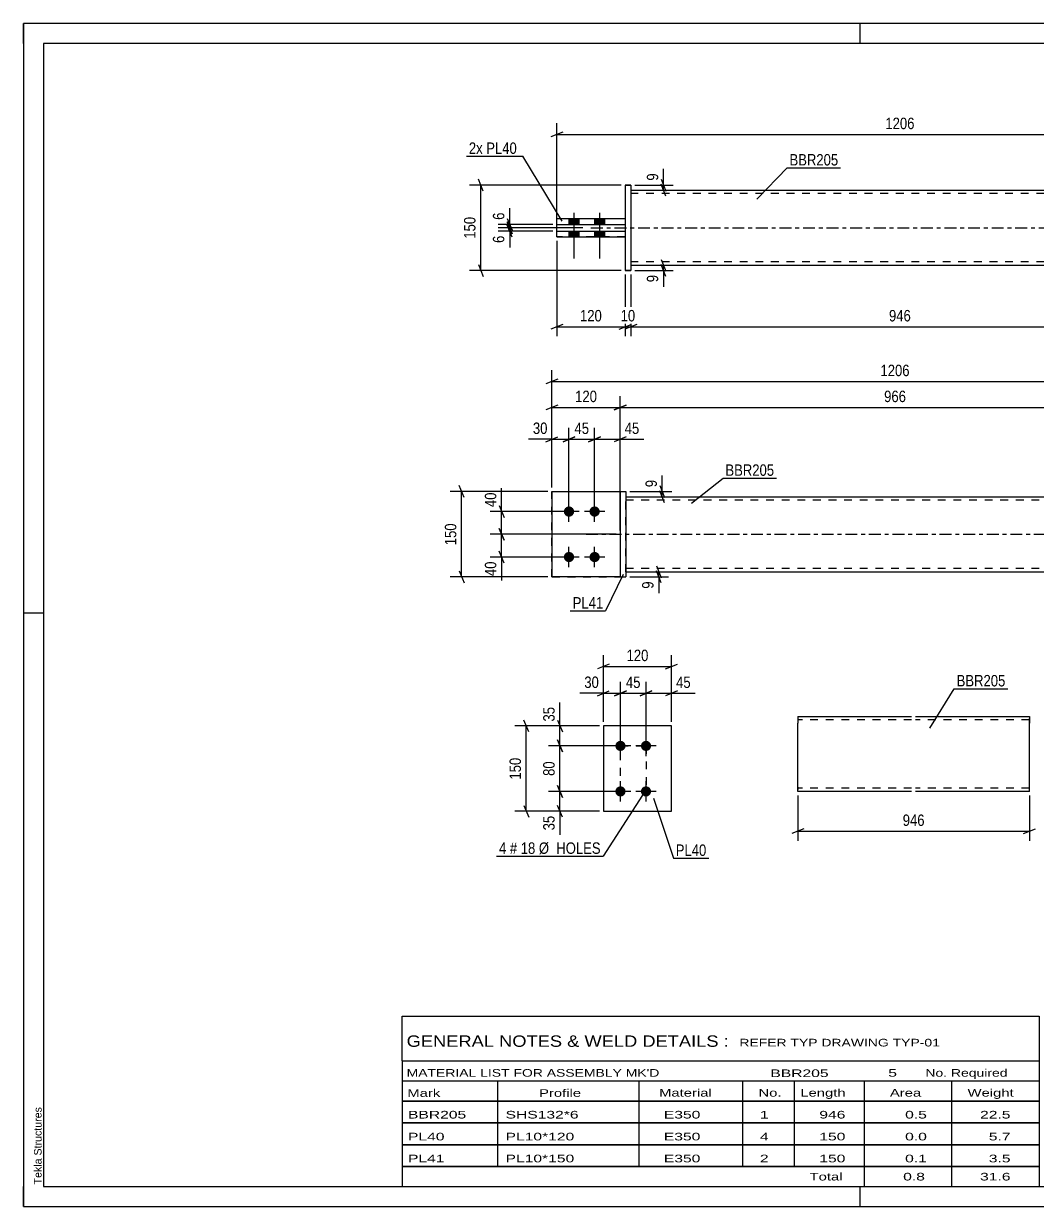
# Model space of a CAD drawing. Header units: millimetres. Extents: x 0 to 420, y 0 to 297.
# Drawn here: x 0 to 254.5, y 0 to 297 of the extents above; entities that cross this region are included whole.
import ezdxf

# ---------------------------------------------------------------- set-up
doc = ezdxf.new("R2010")
doc.units = ezdxf.units.MM
doc.linetypes.add('DXK_LINE_DOT2', pattern=[3.9198, 1.9599, -1.9599])
doc.linetypes.add('DXK_LINE_DOT3', pattern=[5.9187, 2.979, -0.9799, 0.9799, -0.9799])
doc.styles.add('Arial', font='ARIAL.TTF', dxfattribs={"height": 0.2})
doc.styles.add('Arial Narrow', font='ARIALN.TTF', dxfattribs={"height": 0.2})

# ---------------------------------------------------------------- blocks, each defined once
blk = doc.blocks.new('Unknown-581632516-1163')
at = {"color": 5, "linetype": 'Continuous'}
for p, q in [((420, 297), (0, 297)), ((0, 297), (0, 0)), ((0, 292), (0, 297)), ((210, 292), (210, 297)), ((415, 292), (5, 292)), ((5, 292), (5, 5)), ((5, 149), (0, 149)), ((0, 0), (0, 5)), ((5, 5), (415, 5)), ((210, 0), (210, 5)), ((0, 0), (420, 0))]:
    blk.add_line(p, q, dxfattribs=at)
at = {"color": 174, "linetype": 'Continuous', "style": 'Arial'}
blk.add_text('Tekla Structures', height=1.9102, rotation=90, dxfattribs=at).set_placement((4.5, 5.5))
blk = doc.blocks.new('Part-581632516-1810 - 1791')
at = {"color": 2, "linetype": 'Continuous'}
for p, q in [((151.21, 178.19), (286.37, 178.19)), ((151.21, 159.34), (286.37, 159.34))]:
    blk.add_line(p, q, dxfattribs=at)
at = {"color": 7, "linetype": 'DXK_LINE_DOT2'}
for p, q in [((151.21, 159.34), (151.21, 178.19)), ((286.37, 177.34), (151.21, 177.34)), ((286.37, 178.19), (286.37, 159.34)), ((286.37, 160.19), (151.21, 160.19))]:
    blk.add_line(p, q, dxfattribs=at)
at = {"color": 7, "linetype": 'DXK_LINE_DOT3'}
blk.add_line((141.21, 168.76), (296.37, 168.76), dxfattribs=at)
blk = doc.blocks.new('Bolt-581632516-1799 - 1791')
at = {"linetype": 'Continuous'}
for points in [[(136.92, 175.76), (137.19, 175.74), (137.45, 175.65), (137.68, 175.52), (137.88, 175.34), (138.04, 175.12), (138.15, 174.88), (138.2, 174.61), (138.2, 174.34), (138.15, 174.08), (138.04, 173.84), (137.88, 173.62), (137.68, 173.44), (137.45, 173.3), (137.19, 173.22), (136.92, 173.19), (136.66, 173.22), (136.4, 173.3), (136.17, 173.44), (135.97, 173.62), (135.81, 173.84), (135.7, 174.08), (135.65, 174.34), (135.65, 174.61), (135.7, 174.88), (135.81, 175.12), (135.97, 175.34), (136.17, 175.52), (136.4, 175.65), (136.66, 175.74)], [(143.35, 175.76), (143.62, 175.74), (143.88, 175.65), (144.11, 175.52), (144.31, 175.34), (144.47, 175.12), (144.58, 174.88), (144.63, 174.61), (144.63, 174.34), (144.58, 174.08), (144.47, 173.84), (144.31, 173.62), (144.11, 173.44), (143.88, 173.3), (143.62, 173.22), (143.35, 173.19), (143.09, 173.22), (142.83, 173.3), (142.6, 173.44), (142.4, 173.62), (142.24, 173.84), (142.13, 174.08), (142.07, 174.34), (142.07, 174.61), (142.13, 174.88), (142.24, 175.12), (142.4, 175.34), (142.6, 175.52), (142.83, 175.65), (143.09, 175.74)], [(136.92, 164.34), (137.19, 164.31), (137.45, 164.22), (137.68, 164.09), (137.88, 163.91), (138.04, 163.69), (138.15, 163.45), (138.2, 163.18), (138.2, 162.92), (138.15, 162.65), (138.04, 162.41), (137.88, 162.19), (137.68, 162.01), (137.45, 161.88), (137.19, 161.79), (136.92, 161.76), (136.66, 161.79), (136.4, 161.88), (136.17, 162.01), (135.97, 162.19), (135.81, 162.41), (135.7, 162.65), (135.65, 162.92), (135.65, 163.18), (135.7, 163.45), (135.81, 163.69), (135.97, 163.91), (136.17, 164.09), (136.4, 164.22), (136.66, 164.31)], [(143.35, 164.34), (143.62, 164.31), (143.88, 164.22), (144.11, 164.09), (144.31, 163.91), (144.47, 163.69), (144.58, 163.45), (144.63, 163.18), (144.63, 162.92), (144.58, 162.65), (144.47, 162.41), (144.31, 162.19), (144.11, 162.01), (143.88, 161.88), (143.62, 161.79), (143.35, 161.76), (143.09, 161.79), (142.83, 161.88), (142.6, 162.01), (142.4, 162.19), (142.24, 162.41), (142.13, 162.65), (142.07, 162.92), (142.07, 163.18), (142.13, 163.45), (142.24, 163.69), (142.4, 163.91), (142.6, 164.09), (142.83, 164.22), (143.09, 164.31)]]:
    blk.add_hatch(color=1, dxfattribs=at).paths.add_polyline_path(points)
at = {"color": 1, "linetype": 'Continuous'}
for p, q in [((136.92, 171.91), (136.92, 177.05)), ((143.35, 171.91), (143.35, 177.05)), ((139.5, 174.48), (134.35, 174.48)), ((145.92, 174.48), (140.78, 174.48)), ((136.92, 160.48), (136.92, 165.62)), ((143.35, 160.48), (143.35, 165.62)), ((139.5, 163.05), (134.35, 163.05)), ((145.92, 163.05), (140.78, 163.05))]:
    blk.add_line(p, q, dxfattribs=at)
blk = doc.blocks.new('Part-581632516-1820 - 1791')
at = {"color": 2, "linetype": 'Continuous'}
for p, q in [((149.78, 179.48), (151.21, 179.48)), ((149.78, 179.48), (149.78, 158.05)), ((151.21, 179.48), (151.21, 179.48)), ((151.21, 179.48), (151.21, 158.05)), ((149.78, 158.05), (151.21, 158.05))]:
    blk.add_line(p, q, dxfattribs=at)
at = {"color": 7, "linetype": 'DXK_LINE_DOT2'}
for p, q in [((149.78, 179.48), (151.21, 179.48)), ((149.78, 158.05), (151.21, 158.05))]:
    blk.add_line(p, q, dxfattribs=at)
blk = doc.blocks.new('Part-581632516-1825 - 1791')
at = {"color": 7, "linetype": 'DXK_LINE_DOT2'}
for p, q in [((132.64, 179.48), (149.78, 179.48)), ((132.64, 179.48), (149.78, 179.48)), ((132.64, 158.05), (132.64, 179.48)), ((149.78, 179.48), (149.78, 179.48)), ((149.78, 179.48), (149.78, 158.05)), ((132.64, 158.05), (149.78, 158.05)), ((149.78, 158.05), (132.64, 158.05)), ((132.64, 158.05), (132.64, 158.05))]:
    blk.add_line(p, q, dxfattribs=at)
blk = doc.blocks.new('Part-581632516-1830 - 1791')
at = {"color": 2, "linetype": 'Continuous'}
for p, q in [((132.64, 179.48), (149.78, 179.48)), ((132.64, 179.48), (132.64, 158.05)), ((149.78, 158.05), (132.64, 158.05)), ((132.64, 158.05), (132.64, 158.05))]:
    blk.add_line(p, q, dxfattribs=at)
at = {"color": 7, "linetype": 'DXK_LINE_DOT2'}
for p, q in [((132.64, 179.48), (149.78, 179.48)), ((149.78, 179.48), (149.78, 179.48)), ((149.78, 179.48), (149.78, 158.05)), ((132.64, 158.05), (149.78, 158.05))]:
    blk.add_line(p, q, dxfattribs=at)
blk = doc.blocks.new('Part-581632516-2156 - 2128')
at = {"color": 2, "linetype": 'Continuous'}
for p, q in [((152.43, 255.17), (287.59, 255.17)), ((152.43, 236.31), (287.59, 236.31))]:
    blk.add_line(p, q, dxfattribs=at)
at = {"color": 7, "linetype": 'DXK_LINE_DOT2'}
for p, q in [((152.43, 255.17), (152.43, 236.31)), ((287.59, 254.31), (152.43, 254.31)), ((287.59, 255.17), (287.59, 236.31)), ((287.59, 237.17), (152.43, 237.17))]:
    blk.add_line(p, q, dxfattribs=at)
at = {"color": 7, "linetype": 'DXK_LINE_DOT3'}
blk.add_line((142.43, 245.74), (297.59, 245.74), dxfattribs=at)
blk = doc.blocks.new('Part-581632516-2140 - 2128')
at = {"color": 2, "linetype": 'Continuous'}
for p, q in [((151.01, 256.45), (152.43, 256.45)), ((151.01, 256.45), (151.01, 235.03)), ((152.43, 256.45), (152.43, 256.45)), ((152.43, 256.45), (152.43, 235.03)), ((152.43, 235.03), (151.01, 235.03)), ((151.01, 235.03), (151.01, 235.03))]:
    blk.add_line(p, q, dxfattribs=at)
at = {"color": 7, "linetype": 'DXK_LINE_DOT2'}
for p, q in [((152.43, 256.45), (151.01, 256.45)), ((152.43, 256.45), (152.43, 256.45)), ((151.01, 235.03), (152.43, 235.03))]:
    blk.add_line(p, q, dxfattribs=at)
blk = doc.blocks.new('Part-581632516-2150 - 2128')
at = {"color": 2, "linetype": 'Continuous'}
for p, q in [((133.86, 244.88), (151.01, 244.88)), ((133.86, 243.45), (133.86, 244.88)), ((151.01, 244.88), (151.01, 243.45)), ((133.86, 243.45), (151.01, 243.45)), ((133.86, 243.45), (133.86, 243.45))]:
    blk.add_line(p, q, dxfattribs=at)
at = {"color": 7, "linetype": 'DXK_LINE_DOT2'}
for p, q in [((133.86, 244.88), (151.01, 244.88)), ((151.01, 243.45), (133.86, 243.45))]:
    blk.add_line(p, q, dxfattribs=at)
blk = doc.blocks.new('Part-581632516-2145 - 2128')
at = {"color": 2, "linetype": 'Continuous'}
for p, q in [((133.86, 248.03), (151.01, 248.03)), ((133.86, 246.6), (133.86, 248.03)), ((133.86, 246.6), (151.01, 246.6)), ((133.86, 246.6), (133.86, 246.6)), ((151.01, 248.03), (151.01, 246.6))]:
    blk.add_line(p, q, dxfattribs=at)
at = {"color": 7, "linetype": 'DXK_LINE_DOT2'}
for p, q in [((133.86, 248.03), (151.01, 248.03)), ((133.86, 248.03), (133.86, 248.03)), ((133.86, 246.6), (151.01, 246.6)), ((151.01, 248.03), (151.01, 248.03))]:
    blk.add_line(p, q, dxfattribs=at)
blk = doc.blocks.new('Bolt-581632516-2158 - 2128')
at = {"linetype": 'Continuous'}
for points in [[(136.86, 246.6), (139.43, 246.6), (139.43, 248.03), (136.86, 248.03)], [(136.86, 246.6), (139.43, 246.6), (139.43, 248.03), (136.86, 248.03)], [(143.29, 246.6), (145.86, 246.6), (145.86, 248.03), (143.29, 248.03)], [(143.29, 246.6), (145.86, 246.6), (145.86, 248.03), (143.29, 248.03)], [(136.86, 243.45), (139.43, 243.45), (139.43, 244.88), (136.86, 244.88)], [(136.86, 243.45), (139.43, 243.45), (139.43, 244.88), (136.86, 244.88)], [(143.29, 243.45), (145.86, 243.45), (145.86, 244.88), (143.29, 244.88)], [(143.29, 243.45), (145.86, 243.45), (145.86, 244.88), (143.29, 244.88)]]:
    blk.add_hatch(color=1, dxfattribs=at).paths.add_polyline_path(points)
at = {"color": 1, "linetype": 'Continuous'}
for p, q in [((136.86, 248.03), (136.86, 246.6)), ((136.86, 248.03), (136.86, 246.6)), ((138.15, 249.46), (138.15, 238.03)), ((138.15, 249.46), (138.15, 238.03)), ((139.43, 248.03), (139.43, 246.6)), ((139.43, 248.03), (139.43, 246.6)), ((143.29, 248.03), (143.29, 246.6)), ((143.29, 248.03), (143.29, 246.6)), ((144.58, 249.46), (144.58, 238.03)), ((144.58, 249.46), (144.58, 238.03)), ((145.86, 248.03), (145.86, 246.6)), ((145.86, 248.03), (145.86, 246.6)), ((136.86, 244.88), (136.86, 243.45)), ((136.86, 244.88), (136.86, 243.45)), ((139.43, 244.88), (139.43, 243.45)), ((139.43, 244.88), (139.43, 243.45)), ((143.29, 244.88), (143.29, 243.45)), ((143.29, 244.88), (143.29, 243.45)), ((145.86, 244.88), (145.86, 243.45)), ((145.86, 244.88), (145.86, 243.45))]:
    blk.add_line(p, q, dxfattribs=at)
blk = doc.blocks.new('Bolt-581632516-1444 - 1410')
at = {"linetype": 'Continuous'}
for points in [[(149.84, 114.34, -1), (149.84, 116.91, -1)], [(156.26, 114.34, -1), (156.26, 116.91, -1)], [(149.84, 102.91, -1), (149.84, 105.49, -1)], [(156.26, 102.91, -1), (156.26, 105.49, -1)]]:
    blk.add_hatch(color=1, dxfattribs=at).paths.add_polyline_path(points)
at = {"color": 1, "linetype": 'Continuous'}
for p, q in [((149.84, 113.06), (149.84, 118.2)), ((156.26, 113.06), (156.26, 118.2)), ((152.41, 115.63), (147.26, 115.63)), ((158.84, 115.63), (153.69, 115.63)), ((152.41, 104.2), (147.26, 104.2)), ((149.84, 101.63), (149.84, 106.77)), ((158.84, 104.2), (153.69, 104.2)), ((156.26, 101.63), (156.26, 106.77))]:
    blk.add_line(p, q, dxfattribs=at)
blk = doc.blocks.new('Part-581632516-1459 - 1410')
at = {"color": 2, "linetype": 'Continuous'}
for p, q in [((162.69, 120.63), (145.55, 120.63)), ((145.55, 120.63), (145.55, 99.2)), ((162.69, 99.2), (162.69, 120.63)), ((145.55, 99.2), (162.69, 99.2))]:
    blk.add_line(p, q, dxfattribs=at)
blk = doc.blocks.new('Part-581632516-1273 - 1255')
at = {"color": 2, "linetype": 'Continuous'}
for p, q in [((194.39, 123.04), (194.39, 121.33)), ((194.39, 123.04), (222.96, 123.04)), ((223.96, 123.04), (252.53, 123.04)), ((252.53, 123.04), (252.53, 122.91)), ((252.53, 122.91), (252.53, 121.33)), ((194.39, 105.25), (194.39, 121.33)), ((252.53, 104.19), (252.53, 121.33)), ((194.39, 104.32), (194.39, 105.25)), ((194.39, 104.19), (194.39, 104.32)), ((222.96, 104.19), (194.39, 104.19)), ((252.53, 104.19), (223.96, 104.19))]:
    blk.add_line(p, q, dxfattribs=at)
at = {"color": 7, "linetype": 'DXK_LINE_DOT2'}
for p, q in [((222.96, 122.19), (194.39, 122.19)), ((252.53, 122.19), (223.96, 122.19)), ((252.53, 121.33), (252.53, 122.54)), ((194.39, 105.25), (194.39, 104.69)), ((194.39, 105.04), (194.39, 105.11)), ((222.96, 105.04), (194.39, 105.04)), ((252.53, 105.04), (223.96, 105.04)), ((252.53, 105.04), (252.53, 105.11))]:
    blk.add_line(p, q, dxfattribs=at)
blk = doc.blocks.new('Rectangle-581632516-1568 - 1410')
at = {"color": 1, "linetype": 'DXK_LINE_DOT2'}
blk.add_lwpolyline([(149.84, 115.63), (156.26, 115.63), (156.26, 104.2), (149.84, 104.2), (149.84, 115.63)], close=True, dxfattribs=at)
blk = doc.blocks.new('StraightDimension-581632516-1869 - 1791')
at = {"color": 7, "linetype": 'Continuous'}
for p, q in [((119.41, 170.26), (120.61, 167.26)), ((148.78, 168.76), (117.16, 168.76)), ((120.01, 163.05), (120.01, 168.76)), ((120.61, 161.55), (119.41, 164.55)), ((135.92, 163.05), (117.16, 163.05))]:
    blk.add_line(p, q, dxfattribs=at)
at = {"color": 0}
blk.add_wipeout([(119.26, 162.53), (115.06, 162.53), (115.06, 157.67), (119.26, 157.67)], dxfattribs=at)
at = {"color": 7, "linetype": 'Continuous'}
blk.add_line((120.01, 163.05), (120.01, 157.14), dxfattribs=at)
blk.add_line((120.01, 163.05), (120.01, 157.14), dxfattribs=at)
at = {"color": 3, "style": 'Arial Narrow'}
blk.add_text('40', height=2.863, rotation=90.0002, dxfattribs=at).set_placement((118.66, 158.27))
blk = doc.blocks.new('StraightDimension-581632516-2023 - 1791')
at = {"color": 7, "linetype": 'Continuous'}
for p, q in [((132.64, 180.48), (132.64, 209.98)), ((304.94, 180.48), (304.94, 209.98)), ((134.14, 207.73), (131.14, 206.53)), ((132.64, 207.13), (304.94, 207.13)), ((303.44, 206.53), (306.44, 207.73))]:
    blk.add_line(p, q, dxfattribs=at)
at = {"color": 0}
blk.add_wipeout([(223.04, 207.88), (223.04, 212.08), (214.53, 212.08), (214.53, 207.88)], dxfattribs=at)
at = {"color": 3, "style": 'Arial Narrow'}
blk.add_text('1206', height=2.863, dxfattribs=at).set_placement((215.13, 208.48))
blk = doc.blocks.new('StraightDimension-581632516-2089 - 1791')
at = {"color": 7, "linetype": 'Continuous'}
for p, q in [((152.21, 179.48), (162.74, 179.48)), ((159.74, 180.98), (160.94, 177.98)), ((160.94, 176.69), (159.74, 179.69)), ((160.34, 178.19), (160.34, 179.48)), ((152.21, 178.19), (162.74, 178.19))]:
    blk.add_line(p, q, dxfattribs=at)
at = {"color": 0}
blk.add_wipeout([(159.59, 183.03), (155.39, 183.03), (155.39, 180), (159.59, 180)], dxfattribs=at)
at = {"color": 7, "linetype": 'Continuous'}
blk.add_line((160.34, 179.48), (160.34, 183.56), dxfattribs=at)
blk.add_line((160.34, 179.48), (160.34, 183.56), dxfattribs=at)
at = {"color": 3, "style": 'Arial Narrow'}
blk.add_text('9', height=2.86, rotation=90.0002, dxfattribs=at).set_placement((158.99, 180.6))
blk = doc.blocks.new('StraightDimension-581632516-1988 - 1791')
at = {"color": 7, "linetype": 'Continuous'}
for p, q in [((132.64, 180.48), (132.64, 203.47)), ((149.78, 169.76), (149.78, 203.47)), ((134.14, 201.22), (131.14, 200.02)), ((132.64, 200.62), (149.78, 200.62)), ((148.28, 200.02), (151.28, 201.22))]:
    blk.add_line(p, q, dxfattribs=at)
at = {"color": 0}
blk.add_wipeout([(144.55, 201.37), (144.55, 205.57), (137.87, 205.57), (137.87, 201.37)], dxfattribs=at)
at = {"color": 3, "style": 'Arial Narrow'}
blk.add_text('120', height=2.863, dxfattribs=at).set_placement((138.47, 201.97))
blk = doc.blocks.new('StraightDimension-581632516-1924 - 1791')
at = {"color": 7, "linetype": 'Continuous'}
for p, q in [((135.42, 192.02), (138.42, 193.22)), ((136.92, 175.48), (136.92, 195.47)), ((144.85, 193.22), (141.85, 192.02)), ((143.35, 175.48), (143.35, 195.47)), ((136.92, 192.62), (143.35, 192.62))]:
    blk.add_line(p, q, dxfattribs=at)
at = {"color": 0}
blk.add_wipeout([(142.57, 193.37), (142.57, 197.57), (137.71, 197.57), (137.71, 193.37)], dxfattribs=at)
at = {"color": 3, "style": 'Arial Narrow'}
blk.add_text('45', height=2.863, dxfattribs=at).set_placement((138.31, 193.97))
blk = doc.blocks.new('StraightDimension-581632516-1860 - 1791')
at = {"color": 7, "linetype": 'Continuous'}
for p, q in [((158.89, 160.84), (160.09, 157.84)), ((152.21, 159.34), (161.89, 159.34)), ((152.21, 158.05), (161.89, 158.05)), ((160.09, 156.55), (158.89, 159.55)), ((159.49, 158.05), (159.49, 159.34))]:
    blk.add_line(p, q, dxfattribs=at)
at = {"color": 0}
blk.add_wipeout([(158.74, 157.52), (154.54, 157.52), (154.54, 154.5), (158.74, 154.5)], dxfattribs=at)
at = {"color": 7, "linetype": 'Continuous'}
blk.add_line((159.49, 158.05), (159.49, 153.97), dxfattribs=at)
blk.add_line((159.49, 158.05), (159.49, 153.97), dxfattribs=at)
at = {"color": 3, "style": 'Arial Narrow'}
blk.add_text('9', height=2.86, rotation=90.0002, dxfattribs=at).set_placement((158.14, 155.1))
blk = doc.blocks.new('StraightDimension-581632516-1878 - 1791')
at = {"color": 7, "linetype": 'Continuous'}
for p, q in [((119.41, 175.98), (120.61, 172.98)), ((135.92, 174.48), (117.16, 174.48)), ((120.01, 168.76), (120.01, 174.48)), ((120.61, 167.26), (119.41, 170.26)), ((148.78, 168.76), (117.16, 168.76))]:
    blk.add_line(p, q, dxfattribs=at)
at = {"color": 0}
blk.add_wipeout([(119.26, 179.86), (115.06, 179.86), (115.06, 175), (119.26, 175)], dxfattribs=at)
at = {"color": 7, "linetype": 'Continuous'}
blk.add_line((120.01, 174.48), (120.01, 180.38), dxfattribs=at)
blk.add_line((120.01, 174.48), (120.01, 180.38), dxfattribs=at)
at = {"color": 3, "style": 'Arial Narrow'}
blk.add_text('40', height=2.863, rotation=90.0002, dxfattribs=at).set_placement((118.66, 175.6))
blk = doc.blocks.new('StraightDimension-581632516-1888 - 1791')
at = {"color": 7, "linetype": 'Continuous'}
for p, q in [((131.64, 179.48), (107.12, 179.48)), ((110.57, 177.98), (109.37, 180.98)), ((109.97, 158.05), (109.97, 179.48)), ((131.64, 158.05), (107.12, 158.05)), ((109.37, 159.55), (110.57, 156.55))]:
    blk.add_line(p, q, dxfattribs=at)
at = {"color": 0}
blk.add_wipeout([(109.22, 172.11), (105.02, 172.11), (105.02, 165.42), (109.22, 165.42)], dxfattribs=at)
at = {"color": 3, "style": 'Arial Narrow'}
blk.add_text('150', height=2.863, rotation=90.0002, dxfattribs=at).set_placement((108.62, 166.02))
blk = doc.blocks.new('StraightDimension-581632516-1908 - 1791')
at = {"color": 7, "linetype": 'Continuous'}
for p, q in [((141.85, 192.02), (144.85, 193.22)), ((143.35, 175.48), (143.35, 195.47)), ((151.28, 193.22), (148.28, 192.02)), ((149.78, 180.48), (149.78, 195.47)), ((143.35, 192.62), (149.78, 192.62))]:
    blk.add_line(p, q, dxfattribs=at)
at = {"color": 0}
blk.add_wipeout([(155.16, 193.37), (155.16, 197.57), (150.31, 197.57), (150.31, 193.37)], dxfattribs=at)
at = {"color": 7, "linetype": 'Continuous'}
blk.add_line((149.78, 192.62), (155.69, 192.62), dxfattribs=at)
blk.add_line((149.78, 192.62), (155.69, 192.62), dxfattribs=at)
at = {"color": 3, "style": 'Arial Narrow'}
blk.add_text('45', height=2.863, dxfattribs=at).set_placement((150.91, 193.97))
blk = doc.blocks.new('StraightDimension-581632516-1937 - 1791')
at = {"color": 7, "linetype": 'Continuous'}
for p, q in [((131.14, 192.02), (134.14, 193.22)), ((132.64, 180.48), (132.64, 195.47)), ((138.42, 193.22), (135.42, 192.02)), ((136.92, 175.48), (136.92, 195.47)), ((132.64, 192.62), (136.92, 192.62))]:
    blk.add_line(p, q, dxfattribs=at)
at = {"color": 0}
blk.add_wipeout([(132.11, 193.37), (132.11, 197.57), (127.26, 197.57), (127.26, 193.37)], dxfattribs=at)
at = {"color": 7, "linetype": 'Continuous'}
blk.add_line((132.64, 192.62), (126.73, 192.62), dxfattribs=at)
blk.add_line((132.64, 192.62), (126.73, 192.62), dxfattribs=at)
at = {"color": 3, "style": 'Arial Narrow'}
blk.add_text('30', height=2.863, dxfattribs=at).set_placement((127.86, 193.97))
blk = doc.blocks.new('StraightDimension-581632516-1973 - 1791')
at = {"color": 7, "linetype": 'Continuous'}
for p, q in [((149.78, 169.76), (149.78, 203.47)), ((287.8, 180.48), (287.8, 203.47)), ((151.28, 201.22), (148.28, 200.02)), ((149.78, 200.62), (287.8, 200.62)), ((286.3, 200.02), (289.3, 201.22))]:
    blk.add_line(p, q, dxfattribs=at)
at = {"color": 0}
blk.add_wipeout([(222.13, 201.37), (222.13, 205.57), (215.45, 205.57), (215.45, 201.37)], dxfattribs=at)
at = {"color": 3, "style": 'Arial Narrow'}
blk.add_text('966', height=2.863, dxfattribs=at).set_placement((216.05, 201.97))
blk = doc.blocks.new('StraightDimension-581632516-2214 - 2128')
at = {"color": 7, "linetype": 'Continuous'}
for p, q in [((153.43, 256.45), (163.07, 256.45)), ((160.07, 257.95), (161.27, 254.95)), ((161.27, 253.67), (160.07, 256.67)), ((160.67, 255.17), (160.67, 256.45)), ((153.43, 255.17), (163.07, 255.17))]:
    blk.add_line(p, q, dxfattribs=at)
at = {"color": 0}
blk.add_wipeout([(159.92, 260.01), (155.72, 260.01), (155.72, 256.98), (159.92, 256.98)], dxfattribs=at)
at = {"color": 7, "linetype": 'Continuous'}
blk.add_line((160.67, 256.45), (160.67, 260.53), dxfattribs=at)
blk.add_line((160.67, 256.45), (160.67, 260.53), dxfattribs=at)
at = {"color": 3, "style": 'Arial Narrow'}
blk.add_text('9', height=2.86, rotation=90.0002, dxfattribs=at).set_placement((159.32, 257.58))
blk = doc.blocks.new('StraightDimension-581632516-2273 - 2128')
at = {"color": 7, "linetype": 'Continuous'}
for p, q in [((152.43, 234.03), (152.43, 218.48)), ((287.59, 234.03), (287.59, 218.48)), ((153.93, 221.48), (150.93, 220.28)), ((152.43, 220.88), (287.59, 220.88)), ((286.09, 220.28), (289.09, 221.48))]:
    blk.add_line(p, q, dxfattribs=at)
at = {"color": 0}
blk.add_wipeout([(223.36, 221.63), (223.36, 225.83), (216.67, 225.83), (216.67, 221.63)], dxfattribs=at)
at = {"color": 3, "style": 'Arial Narrow'}
blk.add_text('946', height=2.863, dxfattribs=at).set_placement((217.27, 222.23))
blk = doc.blocks.new('StraightDimension-581632516-2162 - 2128')
at = {"color": 7, "linetype": 'Continuous'}
for p, q in [((132.86, 246.6), (119.18, 246.6)), ((121.43, 248.1), (122.63, 245.1)), ((122.63, 244.24), (121.43, 247.24)), ((122.03, 245.74), (122.03, 246.6)), ((140.36, 245.74), (119.18, 245.74))]:
    blk.add_line(p, q, dxfattribs=at)
at = {"color": 0}
blk.add_wipeout([(121.28, 250.16), (117.08, 250.16), (117.08, 247.13), (121.28, 247.13)], dxfattribs=at)
at = {"color": 7, "linetype": 'Continuous'}
blk.add_line((122.03, 246.6), (122.03, 250.68), dxfattribs=at)
blk.add_line((122.03, 246.6), (122.03, 250.68), dxfattribs=at)
at = {"color": 3, "style": 'Arial Narrow'}
blk.add_text('6', height=2.86, rotation=90.0002, dxfattribs=at).set_placement((120.68, 247.73))
blk = doc.blocks.new('StraightDimension-581632516-2174 - 2128')
at = {"color": 7, "linetype": 'Continuous'}
for p, q in [((121.43, 247.24), (122.63, 244.24)), ((140.36, 245.74), (119.18, 245.74)), ((132.86, 244.88), (119.18, 244.88)), ((122.63, 243.38), (121.43, 246.38)), ((122.03, 244.88), (122.03, 245.74))]:
    blk.add_line(p, q, dxfattribs=at)
at = {"color": 0}
blk.add_wipeout([(121.28, 244.35), (117.08, 244.35), (117.08, 241.33), (121.28, 241.33)], dxfattribs=at)
at = {"color": 7, "linetype": 'Continuous'}
blk.add_line((122.03, 244.88), (122.03, 240.8), dxfattribs=at)
blk.add_line((122.03, 244.88), (122.03, 240.8), dxfattribs=at)
at = {"color": 3, "style": 'Arial Narrow'}
blk.add_text('6', height=2.86, rotation=90.0002, dxfattribs=at).set_placement((120.68, 241.93))
blk = doc.blocks.new('StraightDimension-581632516-2254 - 2128')
at = {"color": 7, "linetype": 'Continuous'}
for p, q in [((133.86, 242.45), (133.86, 218.48)), ((151.01, 234.03), (151.01, 218.48)), ((135.36, 221.48), (132.36, 220.28)), ((133.86, 220.88), (151.01, 220.88)), ((149.51, 220.28), (152.51, 221.48))]:
    blk.add_line(p, q, dxfattribs=at)
at = {"color": 0}
blk.add_wipeout([(145.78, 221.63), (145.78, 225.83), (139.09, 225.83), (139.09, 221.63)], dxfattribs=at)
at = {"color": 3, "style": 'Arial Narrow'}
blk.add_text('120', height=2.863, dxfattribs=at).set_placement((139.69, 222.23))
blk = doc.blocks.new('StraightDimension-581632516-2264 - 2128')
at = {"color": 7, "linetype": 'Continuous'}
for p, q in [((151.01, 234.03), (151.01, 218.48)), ((152.43, 234.03), (152.43, 218.48)), ((149.51, 220.28), (152.51, 221.48)), ((153.93, 221.48), (150.93, 220.28)), ((151.01, 220.88), (152.43, 220.88))]:
    blk.add_line(p, q, dxfattribs=at)
at = {"color": 0}
blk.add_wipeout([(154.15, 221.63), (154.15, 225.83), (149.29, 225.83), (149.29, 221.63)], dxfattribs=at)
at = {"color": 3, "style": 'Arial Narrow'}
blk.add_text('10', height=2.863, dxfattribs=at).set_placement((149.89, 222.23))
blk = doc.blocks.new('StraightDimension-581632516-2282 - 2128')
at = {"color": 7, "linetype": 'Continuous'}
for p, q in [((133.86, 244.45), (133.86, 272.02)), ((306.16, 244.45), (306.16, 272.02)), ((135.36, 269.77), (132.36, 268.57)), ((133.86, 269.17), (306.16, 269.17)), ((304.66, 268.57), (307.66, 269.77))]:
    blk.add_line(p, q, dxfattribs=at)
at = {"color": 0}
blk.add_wipeout([(224.27, 269.92), (224.27, 274.12), (215.76, 274.12), (215.76, 269.92)], dxfattribs=at)
at = {"color": 3, "style": 'Arial Narrow'}
blk.add_text('1206', height=2.863, dxfattribs=at).set_placement((216.36, 270.52))
blk = doc.blocks.new('StraightDimension-581632516-2293 - 2128')
at = {"color": 7, "linetype": 'Continuous'}
for p, q in [((150.01, 256.45), (111.93, 256.45)), ((115.38, 254.95), (114.18, 257.95)), ((114.78, 235.03), (114.78, 256.45)), ((150.01, 235.03), (111.93, 235.03)), ((114.18, 236.53), (115.38, 233.53))]:
    blk.add_line(p, q, dxfattribs=at)
at = {"color": 0}
blk.add_wipeout([(114.03, 249.08), (109.83, 249.08), (109.83, 242.4), (114.03, 242.4)], dxfattribs=at)
at = {"color": 3, "style": 'Arial Narrow'}
blk.add_text('150', height=2.863, rotation=90.0002, dxfattribs=at).set_placement((113.43, 243))
blk = doc.blocks.new('StraightDimension-581632516-2304 - 2128')
at = {"color": 7, "linetype": 'Continuous'}
for p, q in [((160.07, 237.81), (161.27, 234.81)), ((153.43, 236.31), (163.07, 236.31)), ((153.43, 235.03), (163.07, 235.03)), ((161.27, 233.53), (160.07, 236.53)), ((160.67, 235.03), (160.67, 236.31))]:
    blk.add_line(p, q, dxfattribs=at)
at = {"color": 0}
blk.add_wipeout([(159.92, 234.5), (155.72, 234.5), (155.72, 231.47), (159.92, 231.47)], dxfattribs=at)
at = {"color": 7, "linetype": 'Continuous'}
blk.add_line((160.67, 235.03), (160.67, 230.95), dxfattribs=at)
blk.add_line((160.67, 235.03), (160.67, 230.95), dxfattribs=at)
at = {"color": 3, "style": 'Arial Narrow'}
blk.add_text('9', height=2.86, rotation=90.0002, dxfattribs=at).set_placement((159.32, 232.07))
blk = doc.blocks.new('StraightDimension-581632516-1474 - 1410')
at = {"color": 7, "linetype": 'Continuous'}
for p, q in [((134.06, 117.13), (135.26, 114.13)), ((148.84, 115.63), (131.81, 115.63)), ((134.66, 104.2), (134.66, 115.63)), ((148.84, 104.2), (131.81, 104.2)), ((135.26, 102.7), (134.06, 105.7))]:
    blk.add_line(p, q, dxfattribs=at)
at = {"color": 0}
blk.add_wipeout([(133.91, 112.34), (129.71, 112.34), (129.71, 107.49), (133.91, 107.49)], dxfattribs=at)
at = {"color": 3, "style": 'Arial Narrow'}
blk.add_text('80', height=2.863, rotation=90.0002, dxfattribs=at).set_placement((133.31, 108.09))
blk = doc.blocks.new('StraightDimension-581632516-1484 - 1410')
at = {"color": 7, "linetype": 'Continuous'}
for p, q in [((134.06, 122.13), (135.26, 119.13)), ((144.55, 120.63), (131.81, 120.63)), ((134.66, 115.63), (134.66, 120.63)), ((135.26, 114.13), (134.06, 117.13)), ((148.84, 115.63), (131.81, 115.63))]:
    blk.add_line(p, q, dxfattribs=at)
at = {"color": 0}
blk.add_wipeout([(133.91, 126.01), (129.71, 126.01), (129.71, 121.15), (133.91, 121.15)], dxfattribs=at)
at = {"color": 7, "linetype": 'Continuous'}
blk.add_line((134.66, 120.63), (134.66, 126.53), dxfattribs=at)
blk.add_line((134.66, 120.63), (134.66, 126.53), dxfattribs=at)
at = {"color": 3, "style": 'Arial Narrow'}
blk.add_text('35', height=2.863, rotation=90.0002, dxfattribs=at).set_placement((133.31, 121.75))
blk = doc.blocks.new('StraightDimension-581632516-1461 - 1410')
at = {"color": 7, "linetype": 'Continuous'}
for p, q in [((148.84, 104.2), (131.81, 104.2)), ((134.06, 105.7), (135.26, 102.7)), ((134.66, 99.2), (134.66, 104.2)), ((144.55, 99.2), (131.81, 99.2)), ((135.26, 97.7), (134.06, 100.7))]:
    blk.add_line(p, q, dxfattribs=at)
at = {"color": 0}
blk.add_wipeout([(133.91, 98.67), (129.71, 98.67), (129.71, 93.82), (133.91, 93.82)], dxfattribs=at)
at = {"color": 7, "linetype": 'Continuous'}
blk.add_line((134.66, 99.2), (134.66, 93.29), dxfattribs=at)
blk.add_line((134.66, 99.2), (134.66, 93.29), dxfattribs=at)
at = {"color": 3, "style": 'Arial Narrow'}
blk.add_text('35', height=2.863, rotation=90.0002, dxfattribs=at).set_placement((133.31, 94.42))
blk = doc.blocks.new('StraightDimension-581632516-1498 - 1410')
at = {"color": 7, "linetype": 'Continuous'}
for p, q in [((126.8, 119.13), (125.6, 122.13)), ((144.55, 120.63), (123.35, 120.63)), ((126.2, 99.2), (126.2, 120.63)), ((144.55, 99.2), (123.35, 99.2)), ((125.6, 100.7), (126.8, 97.7))]:
    blk.add_line(p, q, dxfattribs=at)
at = {"color": 0}
blk.add_wipeout([(125.45, 113.26), (121.25, 113.26), (121.25, 106.57), (125.45, 106.57)], dxfattribs=at)
at = {"color": 3, "style": 'Arial Narrow'}
blk.add_text('150', height=2.863, rotation=90.0002, dxfattribs=at).set_placement((124.85, 107.17))
blk = doc.blocks.new('StraightDimension-581632516-1515 - 1410')
at = {"color": 7, "linetype": 'Continuous'}
for p, q in [((145.55, 121.63), (145.55, 131.68)), ((149.84, 116.63), (149.84, 131.68)), ((144.05, 128.23), (147.05, 129.43)), ((145.55, 128.83), (149.84, 128.83)), ((151.34, 129.43), (148.34, 128.23))]:
    blk.add_line(p, q, dxfattribs=at)
at = {"color": 0}
blk.add_wipeout([(145.02, 129.58), (145.02, 133.78), (140.17, 133.78), (140.17, 129.58)], dxfattribs=at)
at = {"color": 7, "linetype": 'Continuous'}
blk.add_line((145.55, 128.83), (139.64, 128.83), dxfattribs=at)
blk.add_line((145.55, 128.83), (139.64, 128.83), dxfattribs=at)
at = {"color": 3, "style": 'Arial Narrow'}
blk.add_text('30', height=2.863, dxfattribs=at).set_placement((140.77, 130.18))
blk = doc.blocks.new('StraightDimension-581632516-1528 - 1410')
at = {"color": 7, "linetype": 'Continuous'}
for p, q in [((149.84, 116.63), (149.84, 131.68)), ((156.26, 116.63), (156.26, 131.68)), ((148.34, 128.23), (151.34, 129.43)), ((149.84, 128.83), (156.26, 128.83)), ((157.76, 129.43), (154.76, 128.23))]:
    blk.add_line(p, q, dxfattribs=at)
at = {"color": 0}
blk.add_wipeout([(155.48, 129.58), (155.48, 133.78), (150.62, 133.78), (150.62, 129.58)], dxfattribs=at)
at = {"color": 3, "style": 'Arial Narrow'}
blk.add_text('45', height=2.863, dxfattribs=at).set_placement((151.22, 130.18))
blk = doc.blocks.new('StraightDimension-581632516-1538 - 1410')
at = {"color": 7, "linetype": 'Continuous'}
for p, q in [((156.26, 116.63), (156.26, 131.68)), ((162.69, 121.63), (162.69, 131.68)), ((154.76, 128.23), (157.76, 129.43)), ((156.26, 128.83), (162.69, 128.83)), ((164.19, 129.43), (161.19, 128.23))]:
    blk.add_line(p, q, dxfattribs=at)
at = {"color": 0}
blk.add_wipeout([(168.07, 129.58), (168.07, 133.78), (163.22, 133.78), (163.22, 129.58)], dxfattribs=at)
at = {"color": 7, "linetype": 'Continuous'}
blk.add_line((162.69, 128.83), (168.6, 128.83), dxfattribs=at)
blk.add_line((162.69, 128.83), (168.6, 128.83), dxfattribs=at)
at = {"color": 3, "style": 'Arial Narrow'}
blk.add_text('45', height=2.863, dxfattribs=at).set_placement((163.82, 130.18))
blk = doc.blocks.new('StraightDimension-581632516-1552 - 1410')
at = {"color": 7, "linetype": 'Continuous'}
for p, q in [((145.55, 121.63), (145.55, 138.42)), ((162.69, 121.63), (162.69, 138.42)), ((147.05, 136.17), (144.05, 134.97)), ((145.55, 135.57), (162.69, 135.57)), ((161.19, 134.97), (164.19, 136.17))]:
    blk.add_line(p, q, dxfattribs=at)
at = {"color": 0}
blk.add_wipeout([(157.46, 136.32), (157.46, 140.52), (150.78, 140.52), (150.78, 136.32)], dxfattribs=at)
at = {"color": 3, "style": 'Arial Narrow'}
blk.add_text('120', height=2.863, dxfattribs=at).set_placement((151.38, 136.92))
blk = doc.blocks.new('StraightDimension-581632516-1353 - 1255')
at = {"color": 7, "linetype": 'Continuous'}
for p, q in [((194.39, 103.19), (194.39, 91.79)), ((252.53, 103.19), (252.53, 91.79)), ((195.89, 94.79), (192.89, 93.59)), ((194.39, 94.19), (252.53, 94.19)), ((251.03, 93.59), (254.03, 94.79))]:
    blk.add_line(p, q, dxfattribs=at)
at = {"color": 0}
blk.add_wipeout([(226.8, 94.94), (226.8, 99.14), (220.12, 99.14), (220.12, 94.94)], dxfattribs=at)
at = {"color": 3, "style": 'Arial Narrow'}
blk.add_text('946', height=2.863, dxfattribs=at).set_placement((220.72, 95.54))
blk = doc.blocks.new('Unknown-581632516-3398')
at = {"color": 7, "linetype": 'Continuous'}
for p, q in [((95, 47.75), (255, 47.75)), ((95, 36.5), (95, 47.75)), ((255, 47.75), (255, 36.5)), ((95, 36.5), (255, 36.5)), ((95, 36.5), (95, 31.5)), ((255, 36.5), (255, 31.5)), ((95, 31.5), (255, 31.5)), ((95, 31.5), (95, 26.5)), ((119, 31.5), (119, 26.5)), ((154.5, 31.5), (154.5, 26.5)), ((180.5, 31.5), (180.5, 26.5)), ((193.5, 31.5), (193.5, 26.5)), ((211, 31.5), (211, 26.5)), ((233, 31.5), (233, 26.5)), ((255, 31.5), (255, 26.5)), ((95, 26.5), (255, 26.5)), ((95, 26.45), (95, 21.05)), ((95, 26.45), (255, 26.45)), ((119, 26.5), (119, 21)), ((154.5, 26.5), (154.5, 21)), ((180.5, 26.5), (180.5, 21)), ((193.5, 26.5), (193.5, 21)), ((211, 26.5), (211, 21)), ((233, 26.5), (233, 21)), ((255, 26.45), (255, 21.05)), ((95, 21.05), (255, 21.05)), ((95, 20.95), (95, 15.55)), ((95, 20.95), (255, 20.95)), ((119, 21), (119, 15.5)), ((154.5, 21), (154.5, 15.5)), ((180.5, 21), (180.5, 15.5)), ((193.5, 21), (193.5, 15.5)), ((211, 21), (211, 15.5)), ((233, 21), (233, 15.5)), ((255, 20.95), (255, 15.55)), ((95, 15.55), (255, 15.55)), ((95, 15.45), (95, 10.05)), ((95, 15.45), (255, 15.45)), ((119, 15.5), (119, 10)), ((154.5, 15.5), (154.5, 10)), ((180.5, 15.5), (180.5, 10)), ((193.5, 15.5), (193.5, 10)), ((211, 15.5), (211, 10)), ((233, 15.5), (233, 10)), ((255, 15.45), (255, 10.05)), ((95, 10.05), (255, 10.05)), ((95, 10), (255, 10)), ((95, 10), (95, 5)), ((211, 10), (211, 5)), ((233, 10), (233, 5)), ((255, 10), (255, 5)), ((95, 5), (255, 5))]:
    blk.add_line(p, q, dxfattribs=at)
at = {"color": 7, "style": 'Arial Narrow'}
for s, height, width, p in [('GENERAL NOTES & WELD DETAILS :', 2.8633, 1.4, (96.15, 40.06)), ('REFER TYP DRAWING TYP-01', 1.9089, 1.6, (179.7, 40.16)), ("MATERIAL LIST FOR ASSEMBLY MK'D", 1.9089, 1.6, (96.15, 32.56)), ('BBR205', 1.909, 1.794707, (187.48, 32.47)), ('5', 1.91, 1.794707, (217.08, 32.56)), ('No. Required', 1.9089, 1.6, (226.41, 32.56)), ('Mark', 1.909, 1.7, (96.34, 27.5)), ('Profile', 1.909, 1.7, (129.41, 27.5)), ('Material', 1.909, 1.7, (159.54, 27.56)), ('No.', 1.909, 1.7, (184.5, 27.56)), ('Length', 1.909, 1.7, (195, 27.56)), ('Area', 1.909, 1.7, (217.5, 27.56)), ('Weight', 1.909, 1.7, (237, 27.56))]:
    blk.add_text(s, height=height, dxfattribs=dict(at, width=width)).set_placement(p)
at = {"color": 7, "linetype": 'Continuous', "style": 'Arial Narrow'}
for s, height, width, p in [('BBR205', 1.909, 1.794707, (96.5, 22.06)), ('SHS132*6', 1.909, 1.794707, (121, 22.06)), ('E350', 1.909, 1.794707, (160.74, 22.06)), ('1', 1.91, 1.794707, (184.86, 22.06)), ('946', 1.909, 1.794707, (199.77, 22.06)), ('0.5', 1.909, 1.794707, (221.32, 22.06)), ('22.5', 1.909, 1.794707, (240.14, 22.06)), ('PL40', 1.909, 1.794707, (96.5, 16.56)), ('PL10*120', 1.909, 1.794707, (121, 16.56)), ('E350', 1.909, 1.794707, (160.74, 16.56)), ('4', 1.91, 1.794707, (184.86, 16.56)), ('150', 1.909, 1.794707, (199.77, 16.56)), ('0.0', 1.909, 1.794707, (221.32, 16.56)), ('5.7', 1.909, 1.794707, (242.33, 16.56)), ('PL41', 1.909, 1.794707, (96.5, 11.06)), ('PL10*150', 1.909, 1.794707, (121, 11.06)), ('E350', 1.909, 1.794707, (160.74, 11.06)), ('2', 1.91, 1.794707, (184.86, 11.06)), ('150', 1.909, 1.794707, (199.77, 11.06)), ('0.1', 1.909, 1.794707, (221.32, 11.06)), ('3.5', 1.909, 1.794707, (242.33, 11.06)), ('Total', 1.909, 1.7, (197.33, 6.5)), ('0.8', 1.909, 1.794707, (220.83, 6.5)), ('31.6', 1.909, 1.794707, (240.14, 6.5))]:
    blk.add_text(s, height=height, dxfattribs=dict(at, width=width)).set_placement(p)
blk = doc.blocks.new('Mark-581632516-1806 - 1791')
at = {"color": 0}
blk.add_wipeout([(188.44, 183.45), (188.44, 186.45), (176.2, 186.45), (176.2, 183.45)], dxfattribs=at)
blk.add_wipeout([(188.44, 183.45), (188.44, 186.45), (176.2, 186.45), (176.2, 183.45)], dxfattribs=at)
at = {"color": 30, "linetype": 'Continuous'}
for p, q in [((167.7, 176.62), (175.6, 182.85)), ((175.6, 182.85), (189.04, 182.85))]:
    blk.add_line(p, q, dxfattribs=at)
at = {"color": 3, "style": 'Arial Narrow'}
blk.add_text('BBR205', height=2.863, dxfattribs=at).set_placement((176.2, 183.45))
blk = doc.blocks.new('Mark-581632516-1816 - 1791')
at = {"color": 0}
blk.add_wipeout([(145.53, 150.12), (145.53, 153.12), (137.85, 153.12), (137.85, 150.12)], dxfattribs=at)
blk.add_wipeout([(145.53, 150.12), (145.53, 153.12), (137.85, 153.12), (137.85, 150.12)], dxfattribs=at)
at = {"color": 30, "linetype": 'Continuous'}
for p in [(150.55, 158.67), (137.25, 149.52)]:
    blk.add_line(p, (146.13, 149.52), dxfattribs=at)
at = {"color": 3, "style": 'Arial Narrow'}
blk.add_text('PL41', height=2.863, dxfattribs=at).set_placement((137.85, 150.12))
blk = doc.blocks.new('Mark-581632516-2152 - 2128')
at = {"color": 0}
blk.add_wipeout([(204.53, 261.38), (204.53, 264.38), (192.29, 264.38), (192.29, 261.38)], dxfattribs=at)
blk.add_wipeout([(204.53, 261.38), (204.53, 264.38), (192.29, 264.38), (192.29, 261.38)], dxfattribs=at)
at = {"color": 30, "linetype": 'Continuous'}
for p, q in [((184.12, 252.95), (191.69, 260.78)), ((191.69, 260.78), (205.13, 260.78))]:
    blk.add_line(p, q, dxfattribs=at)
at = {"color": 3, "style": 'Arial Narrow'}
blk.add_text('BBR205', height=2.863, dxfattribs=at).set_placement((192.29, 261.38))
blk = doc.blocks.new('MarkSet-581632516-2335 - 2128')
at = {"color": 30, "linetype": 'Continuous'}
blk.add_line((135.24, 247.41), (125.33, 263.7), dxfattribs=at)
at = {"color": 0}
blk.add_wipeout([(115.25, 264.3), (115.25, 267.3), (111.78, 267.3), (111.78, 264.3)], dxfattribs=at)
blk.add_wipeout([(115.25, 264.3), (115.25, 267.3), (111.78, 267.3), (111.78, 264.3)], dxfattribs=at)
blk.add_wipeout([(123.83, 264.3), (123.83, 267.3), (116.15, 267.3), (116.15, 264.3)], dxfattribs=at)
blk.add_wipeout([(123.83, 264.3), (123.83, 267.3), (116.15, 267.3), (116.15, 264.3)], dxfattribs=at)
at = {"color": 30, "linetype": 'Continuous'}
blk.add_line((111.18, 263.7), (125.33, 263.7), dxfattribs=at)
at = {"color": 3, "style": 'Arial Narrow'}
for s, p in [('2x', (111.78, 264.3)), ('PL40', (116.15, 264.3))]:
    blk.add_text(s, height=2.863, dxfattribs=at).set_placement(p)
blk = doc.blocks.new('Mark-581632516-1440 - 1410')
at = {"color": 0}
blk.add_wipeout([(121.18, 88.52), (121.18, 91.52), (119.35, 91.52), (119.35, 88.52)], dxfattribs=at)
blk.add_wipeout([(121.18, 88.52), (121.18, 91.52), (119.35, 91.52), (119.35, 88.52)], dxfattribs=at)
blk.add_wipeout([(123.91, 88.52), (123.91, 91.52), (122.08, 91.52), (122.08, 88.52)], dxfattribs=at)
blk.add_wipeout([(123.91, 88.52), (123.91, 91.52), (122.08, 91.52), (122.08, 88.52)], dxfattribs=at)
at = {"color": 3, "style": 'Arial Narrow'}
blk.add_text('4', height=2.86, dxfattribs=at).set_placement((119.35, 88.52))
at = {"color": 0}
blk.add_wipeout([(128.46, 88.52), (128.46, 91.52), (124.81, 91.52), (124.81, 88.52)], dxfattribs=at)
blk.add_wipeout([(128.46, 88.52), (128.46, 91.52), (124.81, 91.52), (124.81, 88.52)], dxfattribs=at)
at = {"color": 3, "style": 'Arial Narrow'}
blk.add_text('#', height=2.86, dxfattribs=at).set_placement((122.08, 88.52))
at = {"color": 0}
blk.add_wipeout([(144.89, 88.52), (144.89, 91.52), (129.36, 91.52), (129.36, 88.52)], dxfattribs=at)
blk.add_wipeout([(144.89, 88.52), (144.89, 91.52), (129.36, 91.52), (129.36, 88.52)], dxfattribs=at)
at = {"color": 7, "linetype": 'Continuous'}
for p in [(156.15, 104.46), (118.75, 87.92)]:
    blk.add_line(p, (145.49, 87.92), dxfattribs=at)
at = {"color": 3, "style": 'Arial Narrow'}
for s, p in [('18', (124.81, 88.52)), ('Ø  HOLES', (129.36, 88.52))]:
    blk.add_text(s, height=2.863, dxfattribs=at).set_placement(p)
blk = doc.blocks.new('Mark-581632516-1455 - 1410')
at = {"color": 0}
blk.add_wipeout([(171.4, 88.01), (171.4, 91.01), (163.73, 91.01), (163.73, 88.01)], dxfattribs=at)
blk.add_wipeout([(171.4, 88.01), (171.4, 91.01), (163.73, 91.01), (163.73, 88.01)], dxfattribs=at)
at = {"color": 30, "linetype": 'Continuous'}
for p, q in [((158.18, 102.5), (163.13, 87.41)), ((163.13, 87.41), (172, 87.41))]:
    blk.add_line(p, q, dxfattribs=at)
at = {"color": 3, "style": 'Arial Narrow'}
blk.add_text('PL40', height=2.863, dxfattribs=at).set_placement((163.73, 88.01))
blk = doc.blocks.new('Mark-581632516-1268 - 1255')
at = {"color": 0}
blk.add_wipeout([(246.5, 130.57), (246.5, 133.57), (234.26, 133.57), (234.26, 130.57)], dxfattribs=at)
blk.add_wipeout([(246.5, 130.57), (246.5, 133.57), (234.26, 133.57), (234.26, 130.57)], dxfattribs=at)
at = {"color": 30, "linetype": 'Continuous'}
for p, q in [((227.54, 120.06), (233.66, 129.97)), ((233.66, 129.97), (247.1, 129.97))]:
    blk.add_line(p, q, dxfattribs=at)
at = {"color": 3, "style": 'Arial Narrow'}
blk.add_text('BBR205', height=2.863, dxfattribs=at).set_placement((234.26, 130.57))

msp = doc.modelspace()

# ---------------------------------------------------------------- block references
for name in ['Unknown-581632516-1163', 'Part-581632516-2140 - 2128', 'Part-581632516-2156 - 2128', 'Part-581632516-2145 - 2128', 'Bolt-581632516-2158 - 2128', 'Part-581632516-2150 - 2128', 'Part-581632516-1825 - 1791', 'Part-581632516-1830 - 1791', 'Part-581632516-1820 - 1791', 'Bolt-581632516-1799 - 1791', 'Part-581632516-1810 - 1791', 'Part-581632516-1273 - 1255', 'Part-581632516-1459 - 1410', 'Bolt-581632516-1444 - 1410', 'Rectangle-581632516-1568 - 1410', 'Unknown-581632516-3398']:
    msp.add_blockref(name, (0, 0))

# ---------------------------------------------------------------- next in the draw order: block references
for name in ['StraightDimension-581632516-2214 - 2128', 'StraightDimension-581632516-2162 - 2128', 'StraightDimension-581632516-2273 - 2128', 'StraightDimension-581632516-2023 - 1791', 'StraightDimension-581632516-1869 - 1791', 'StraightDimension-581632516-1860 - 1791', 'Mark-581632516-1268 - 1255', 'StraightDimension-581632516-1474 - 1410', 'Mark-581632516-1455 - 1410', 'StraightDimension-581632516-1353 - 1255']:
    msp.add_blockref(name, (0, 0))

# ---------------------------------------------------------------- next in the draw order: block references
for name in ['StraightDimension-581632516-2174 - 2128', 'StraightDimension-581632516-2089 - 1791', 'Mark-581632516-1816 - 1791', 'StraightDimension-581632516-1484 - 1410', 'StraightDimension-581632516-1461 - 1410']:
    msp.add_blockref(name, (0, 0))

# ---------------------------------------------------------------- next in the draw order: block references
for name in ['StraightDimension-581632516-2282 - 2128', 'StraightDimension-581632516-2254 - 2128', 'StraightDimension-581632516-1988 - 1791', 'StraightDimension-581632516-1498 - 1410']:
    msp.add_blockref(name, (0, 0))

# ---------------------------------------------------------------- next in the draw order: block references
for name in ['Mark-581632516-2152 - 2128', 'StraightDimension-581632516-2264 - 2128', 'StraightDimension-581632516-1924 - 1791', 'StraightDimension-581632516-1515 - 1410', 'Mark-581632516-1440 - 1410']:
    msp.add_blockref(name, (0, 0))

# ---------------------------------------------------------------- next in the draw order: block references
for name in ['StraightDimension-581632516-2293 - 2128', 'StraightDimension-581632516-2304 - 2128', 'StraightDimension-581632516-1878 - 1791', 'StraightDimension-581632516-1528 - 1410']:
    msp.add_blockref(name, (0, 0))

# ---------------------------------------------------------------- next in the draw order: block references
for name in ['MarkSet-581632516-2335 - 2128', 'StraightDimension-581632516-1908 - 1791', 'StraightDimension-581632516-1888 - 1791', 'StraightDimension-581632516-1538 - 1410']:
    msp.add_blockref(name, (0, 0))

# ---------------------------------------------------------------- next in the draw order: block references
for name in ['StraightDimension-581632516-1973 - 1791', 'StraightDimension-581632516-1937 - 1791', 'StraightDimension-581632516-1552 - 1410']:
    msp.add_blockref(name, (0, 0))

# ---------------------------------------------------------------- next in the draw order: block references
msp.add_blockref('Mark-581632516-1806 - 1791', (0, 0))

doc.saveas('drawing.dxf')
